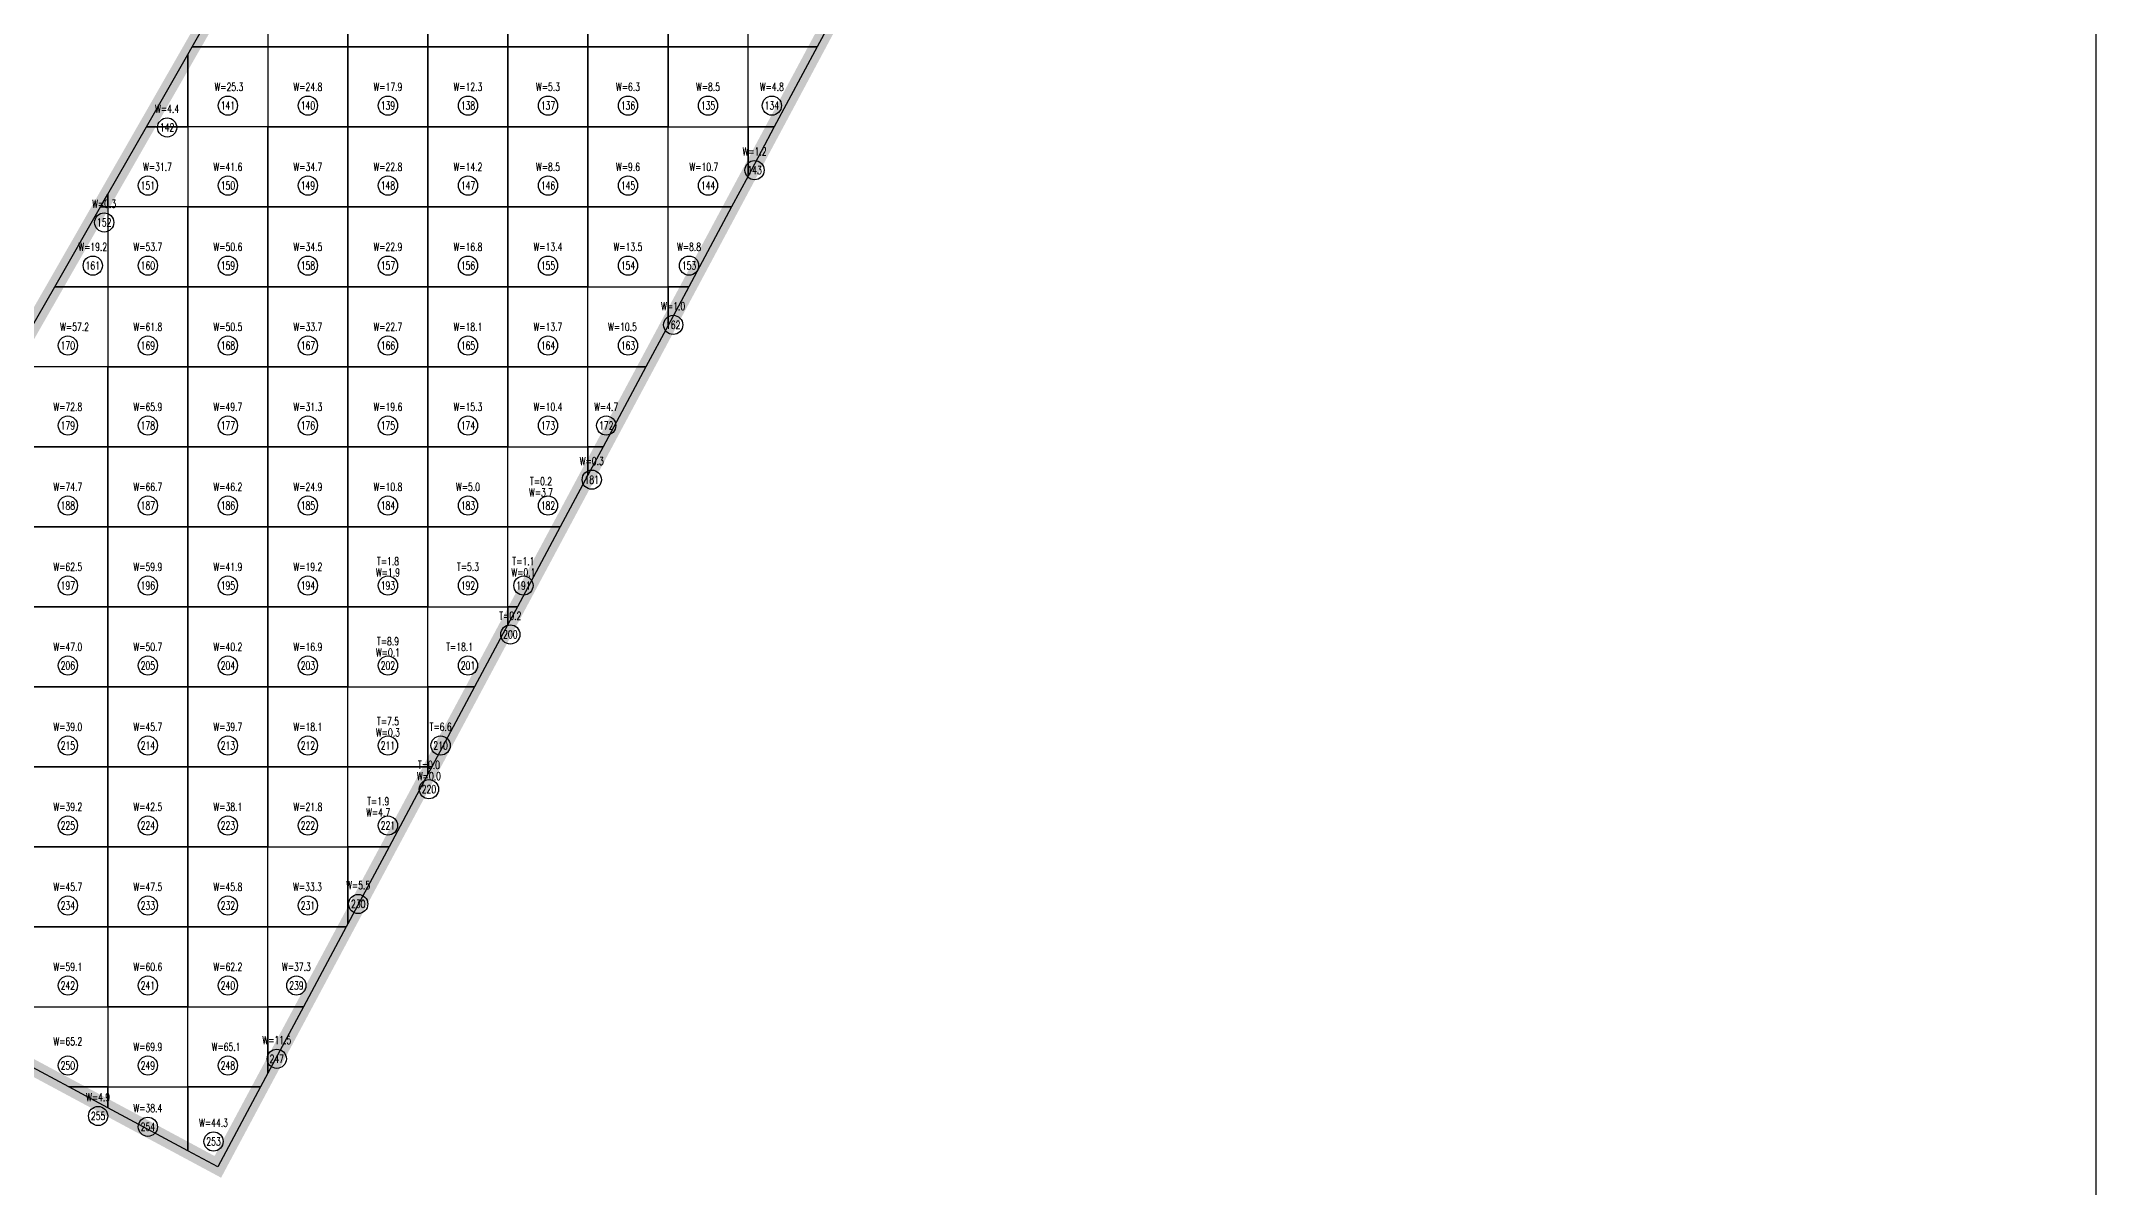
# Model space of a CAD drawing. Extents: x 4283 to 40403, y 1134 to 1764.
# Drawn here: x 27649.2 to 27734.8, y 1572.8 to 1620.6 of the extents above; entities that cross this region are included whole.
import ezdxf
from ezdxf.enums import TextEntityAlignment as Align

# ---------------------------------------------------------------- set-up
doc = ezdxf.new("R2010")
doc.units = 0
for name, color, linetype in [('tdz_1-4方格网', 2, 'Continuous'), ('tdz_1-4方格网计算', 7, 'Continuous'), ('tdz_土方计算图', 7, 'Continuous'), ('tdz_格田', 6, 'Continuous')]:
    doc.layers.add(name, color=color, linetype=linetype)
doc.styles.add('GLandNum', font='txt_____.ttf', dxfattribs={"width": 0.7, "height": 0.5})

msp = doc.modelspace()

# ---------------------------------------------------------------- linework, layer by layer
at = {"layer": 'tdz_1-4方格网', "linetype": 'Continuous'}
for points in [[(27657.424, 1623.661, 2276.023), (27658.671, 1623.661, 2275.992), (27658.671, 1620.327, 2276.535), (27655.516, 1620.327, 2276.523)], [(27658.671, 1623.661, 2275.992), (27658.671, 1620.327, 2276.535), (27662.005, 1620.327, 2275.999), (27662.005, 1623.661, 2275.861)], [(27662.005, 1623.661, 2275.861), (27662.005, 1620.327, 2275.999), (27665.338, 1620.327, 2275.791), (27665.338, 1623.661, 2275.653)], [(27665.338, 1623.661, 2275.653), (27665.338, 1620.327, 2275.791), (27668.671, 1620.327, 2275.264), (27668.671, 1623.661, 2275.377)], [(27668.671, 1623.661, 2275.377), (27668.671, 1620.327, 2275.264), (27672.005, 1620.327, 2274.793), (27672.005, 1623.661, 2274.952)], [(27672.005, 1623.661, 2274.952), (27672.005, 1620.327, 2274.793), (27675.338, 1620.327, 2274.655), (27675.338, 1623.661, 2274.64)], [(27675.338, 1623.661, 2274.64), (27675.338, 1620.327, 2274.655), (27678.671, 1620.327, 2274.243), (27678.671, 1623.661, 2274.366)], [(27681.549, 1620.327, 2273.945), (27678.671, 1620.327, 2274.243), (27678.671, 1623.661, 2274.366), (27682.005, 1623.661, 2273.689), (27682.005, 1621.179, 2273.867)], [(27655.338, 1620.017, 2276.57), (27655.338, 1616.994, 2276.909), (27653.608, 1616.994, 2277.026)], [(27655.516, 1620.327, 2276.523), (27658.671, 1620.327, 2276.535), (27658.671, 1616.994, 2277.035), (27655.338, 1616.994, 2276.909), (27655.338, 1620.017, 2276.57)], [(27658.671, 1620.327, 2276.535), (27658.671, 1616.994, 2277.035), (27662.005, 1616.994, 2276.341), (27662.005, 1620.327, 2275.999)], [(27662.005, 1620.327, 2275.999), (27662.005, 1616.994, 2276.341), (27665.338, 1616.994, 2275.779), (27665.338, 1620.327, 2275.791)], [(27665.338, 1620.327, 2275.791), (27665.338, 1616.994, 2275.779), (27668.671, 1616.994, 2275.213), (27668.671, 1620.327, 2275.264)], [(27668.671, 1620.327, 2275.264), (27668.671, 1616.994, 2275.213), (27672.005, 1616.994, 2274.769), (27672.005, 1620.327, 2274.793)], [(27672.005, 1620.327, 2274.793), (27672.005, 1616.994, 2274.769), (27675.338, 1616.994, 2274.667), (27675.338, 1620.327, 2274.655)], [(27675.338, 1620.327, 2274.655), (27675.338, 1616.994, 2274.667), (27678.671, 1616.994, 2274.29), (27678.671, 1620.327, 2274.243)], [(27678.671, 1620.327, 2274.243), (27681.549, 1620.327, 2273.945), (27679.766, 1616.994, 2274.249), (27678.671, 1616.994, 2274.29)], [(27653.608, 1616.994, 2277.026), (27655.338, 1616.994, 2276.909), (27655.338, 1613.661, 2277.763), (27652.005, 1613.661, 2277.509), (27652.005, 1614.193, 2277.449)], [(27655.338, 1616.994, 2276.909), (27655.338, 1613.661, 2277.763), (27658.671, 1613.661, 2277.062), (27658.671, 1616.994, 2277.035)], [(27658.671, 1616.994, 2277.035), (27658.671, 1613.661, 2277.062), (27662.005, 1613.661, 2276.332), (27662.005, 1616.994, 2276.341)], [(27662.005, 1616.994, 2276.341), (27662.005, 1613.661, 2276.332), (27665.338, 1613.661, 2275.786), (27665.338, 1616.994, 2275.779)], [(27665.338, 1616.994, 2275.779), (27665.338, 1613.661, 2275.786), (27668.671, 1613.661, 2275.269), (27668.671, 1616.994, 2275.213)], [(27668.671, 1616.994, 2275.213), (27668.671, 1613.661, 2275.269), (27672.005, 1613.661, 2274.928), (27672.005, 1616.994, 2274.769)], [(27672.005, 1616.994, 2274.769), (27672.005, 1613.661, 2274.928), (27675.338, 1613.661, 2274.669), (27675.338, 1616.994, 2274.667)], [(27677.983, 1613.661, 2274.554), (27675.338, 1613.661, 2274.669), (27675.338, 1616.994, 2274.667), (27678.671, 1616.994, 2274.29), (27678.671, 1614.948, 2274.436)], [(27678.671, 1616.994, 2274.29), (27679.766, 1616.994, 2274.249), (27678.671, 1614.948, 2274.436)], [(27651.7, 1613.661, 2277.529), (27652.005, 1613.661, 2277.509), (27652.005, 1610.327, 2278.135), (27649.792, 1610.327, 2278.032)], [(27652.005, 1614.193, 2277.449), (27652.005, 1613.661, 2277.509), (27651.7, 1613.661, 2277.529)], [(27652.005, 1613.661, 2277.509), (27652.005, 1610.327, 2278.135), (27655.338, 1610.327, 2277.713), (27655.338, 1613.661, 2277.763)], [(27655.338, 1613.661, 2277.763), (27655.338, 1610.327, 2277.713), (27658.671, 1610.327, 2276.983), (27658.671, 1613.661, 2277.062)], [(27658.671, 1613.661, 2277.062), (27658.671, 1610.327, 2276.983), (27662.005, 1610.327, 2276.169), (27662.005, 1613.661, 2276.332)], [(27662.005, 1613.661, 2276.332), (27662.005, 1610.327, 2276.169), (27665.338, 1610.327, 2275.757), (27665.338, 1613.661, 2275.786)], [(27665.338, 1613.661, 2275.786), (27665.338, 1610.327, 2275.757), (27668.671, 1610.327, 2275.318), (27668.671, 1613.661, 2275.269)], [(27668.671, 1613.661, 2275.269), (27668.671, 1610.327, 2275.318), (27672.005, 1610.327, 2274.983), (27672.005, 1613.661, 2274.928)], [(27672.005, 1613.661, 2274.928), (27672.005, 1610.327, 2274.983), (27675.338, 1610.327, 2274.667), (27675.338, 1613.661, 2274.669)], [(27675.338, 1613.661, 2274.669), (27677.983, 1613.661, 2274.554), (27676.2, 1610.327, 2274.667), (27675.338, 1610.327, 2274.667)], [(27649.792, 1610.327, 2278.032), (27652.005, 1610.327, 2278.135), (27652.005, 1606.994, 2278.251), (27648.671, 1606.994, 2278.54), (27648.671, 1608.369, 2278.327)], [(27652.005, 1610.327, 2278.135), (27652.005, 1606.994, 2278.251), (27655.338, 1606.994, 2277.687), (27655.338, 1610.327, 2277.713)], [(27655.338, 1610.327, 2277.713), (27655.338, 1606.994, 2277.687), (27658.671, 1606.994, 2276.929), (27658.671, 1610.327, 2276.983)], [(27658.671, 1610.327, 2276.983), (27658.671, 1606.994, 2276.929), (27662.005, 1606.994, 2276.173), (27662.005, 1610.327, 2276.169)], [(27662.005, 1610.327, 2276.169), (27662.005, 1606.994, 2276.173), (27665.338, 1606.994, 2275.719), (27665.338, 1610.327, 2275.757)], [(27665.338, 1610.327, 2275.757), (27665.338, 1606.994, 2275.719), (27668.671, 1606.994, 2275.275), (27668.671, 1610.327, 2275.318)], [(27668.671, 1610.327, 2275.318), (27668.671, 1606.994, 2275.275), (27672.005, 1606.994, 2274.761), (27672.005, 1610.327, 2274.983)], [(27674.417, 1606.994, 2274.667), (27672.005, 1606.994, 2274.761), (27672.005, 1610.327, 2274.983), (27675.338, 1610.327, 2274.667), (27675.338, 1608.717, 2274.667)], [(27675.338, 1610.327, 2274.667), (27676.2, 1610.327, 2274.667), (27675.338, 1608.717, 2274.667)], [(27648.671, 1606.994, 2278.54), (27648.671, 1603.661, 2278.775), (27652.005, 1603.661, 2278.451), (27652.005, 1606.994, 2278.251)], [(27652.005, 1606.994, 2278.251), (27652.005, 1603.661, 2278.451), (27655.338, 1603.661, 2277.63), (27655.338, 1606.994, 2277.687)], [(27655.338, 1606.994, 2277.687), (27655.338, 1603.661, 2277.63), (27658.671, 1603.661, 2276.783), (27658.671, 1606.994, 2276.929)], [(27658.671, 1606.994, 2276.929), (27658.671, 1603.661, 2276.783), (27662.005, 1603.661, 2275.91), (27662.005, 1606.994, 2276.173)], [(27662.005, 1606.994, 2276.173), (27662.005, 1603.661, 2275.91), (27665.338, 1603.661, 2275.491), (27665.338, 1606.994, 2275.719)], [(27665.338, 1606.994, 2275.719), (27665.338, 1603.661, 2275.491), (27668.671, 1603.661, 2275.081), (27668.671, 1606.994, 2275.275)], [(27668.671, 1606.994, 2275.275), (27668.671, 1603.661, 2275.081), (27672.005, 1603.661, 2274.667), (27672.005, 1606.994, 2274.761)], [(27672.005, 1606.994, 2274.761), (27674.417, 1606.994, 2274.667), (27672.633, 1603.661, 2274.667), (27672.005, 1603.661, 2274.667)], [(27648.671, 1603.661, 2278.775), (27648.671, 1600.327, 2278.437), (27652.005, 1600.327, 2278.355), (27652.005, 1603.661, 2278.451)], [(27652.005, 1603.661, 2278.451), (27652.005, 1600.327, 2278.355), (27655.338, 1600.327, 2277.47), (27655.338, 1603.661, 2277.63)], [(27655.338, 1603.661, 2277.63), (27655.338, 1600.327, 2277.47), (27658.671, 1600.327, 2276.566), (27658.671, 1603.661, 2276.783)], [(27658.671, 1603.661, 2276.783), (27658.671, 1600.327, 2276.566), (27662.005, 1600.327, 2275.659), (27662.005, 1603.661, 2275.91)], [(27662.005, 1603.661, 2275.91), (27662.005, 1600.327, 2275.659), (27665.338, 1600.327, 2275.087), (27665.338, 1603.661, 2275.491)], [(27665.338, 1603.661, 2275.491), (27665.338, 1600.327, 2275.087), (27668.671, 1600.327, 2274.731), (27668.671, 1603.661, 2275.081)], [(27670.85, 1600.327, 2274.667), (27668.671, 1600.327, 2274.731), (27668.671, 1603.661, 2275.081), (27672.005, 1603.661, 2274.667), (27672.005, 1602.485, 2274.667)], [(27672.005, 1603.661, 2274.667), (27672.633, 1603.661, 2274.667), (27672.005, 1602.485, 2274.667)], [(27648.671, 1600.327, 2278.437), (27648.671, 1596.994, 2277.879), (27652.005, 1596.994, 2277.847), (27652.005, 1600.327, 2278.355)], [(27652.005, 1600.327, 2278.355), (27652.005, 1596.994, 2277.847), (27655.338, 1596.994, 2277.308), (27655.338, 1600.327, 2277.47)], [(27655.338, 1600.327, 2277.47), (27655.338, 1596.994, 2277.308), (27658.671, 1596.994, 2276.451), (27658.671, 1600.327, 2276.566)], [(27658.671, 1600.327, 2276.566), (27658.671, 1596.994, 2276.451), (27662.005, 1596.994, 2275.433), (27662.005, 1600.327, 2275.659)], [(27662.005, 1600.327, 2275.659), (27662.005, 1596.994, 2275.433), (27665.338, 1596.994, 2274.637), (27665.338, 1600.327, 2275.087)], [(27665.338, 1600.327, 2275.087), (27665.338, 1596.994, 2274.637), (27668.671, 1596.994, 2274.379), (27668.671, 1600.327, 2274.731)], [(27668.671, 1600.327, 2274.731), (27670.85, 1600.327, 2274.667), (27669.067, 1596.994, 2274.393), (27668.671, 1596.994, 2274.379)], [(27648.671, 1596.994, 2277.879), (27648.671, 1593.661, 2277.479), (27652.005, 1593.661, 2277.461), (27652.005, 1596.994, 2277.847)], [(27652.005, 1596.994, 2277.847), (27652.005, 1593.661, 2277.461), (27655.338, 1593.661, 2277.176), (27655.338, 1596.994, 2277.308)], [(27655.338, 1596.994, 2277.308), (27655.338, 1593.661, 2277.176), (27658.671, 1593.661, 2276.471), (27658.671, 1596.994, 2276.451)], [(27658.671, 1596.994, 2276.451), (27658.671, 1593.661, 2276.471), (27662.005, 1593.661, 2275.306), (27662.005, 1596.994, 2275.433)], [(27662.005, 1596.994, 2275.433), (27662.005, 1593.661, 2275.306), (27665.338, 1593.661, 2274.263), (27665.338, 1596.994, 2274.637)], [(27667.284, 1593.661, 2274.074), (27665.338, 1593.661, 2274.263), (27665.338, 1596.994, 2274.637), (27668.671, 1596.994, 2274.379), (27668.671, 1596.254, 2274.322)], [(27668.671, 1596.994, 2274.379), (27669.067, 1596.994, 2274.393), (27668.671, 1596.254, 2274.322)], [(27648.671, 1593.661, 2277.479), (27648.671, 1590.327, 2277.334), (27652.005, 1590.327, 2277.333), (27652.005, 1593.661, 2277.461)], [(27652.005, 1593.661, 2277.461), (27652.005, 1590.327, 2277.333), (27655.338, 1590.327, 2277.087), (27655.338, 1593.661, 2277.176)], [(27655.338, 1593.661, 2277.176), (27655.338, 1590.327, 2277.087), (27658.671, 1590.327, 2276.419), (27658.671, 1593.661, 2276.471)], [(27658.671, 1593.661, 2276.471), (27658.671, 1590.327, 2276.419), (27662.005, 1590.327, 2275.389), (27662.005, 1593.661, 2275.306)], [(27662.005, 1590.327, 2275.389), (27662.005, 1593.661, 2275.306), (27665.338, 1593.661, 2274.263), (27665.338, 1590.327, 2274.621)], [(27665.338, 1593.661, 2274.263), (27667.284, 1593.661, 2274.074), (27665.501, 1590.327, 2274.604), (27665.338, 1590.327, 2274.621)], [(27648.671, 1590.327, 2277.334), (27648.671, 1586.994, 2277.553), (27652.005, 1586.994, 2277.203), (27652.005, 1590.327, 2277.333)], [(27652.005, 1590.327, 2277.333), (27652.005, 1586.994, 2277.203), (27655.338, 1586.994, 2276.889), (27655.338, 1590.327, 2277.087)], [(27655.338, 1590.327, 2277.087), (27655.338, 1586.994, 2276.889), (27658.671, 1586.994, 2276.379), (27658.671, 1590.327, 2276.419)], [(27658.671, 1590.327, 2276.419), (27658.671, 1586.994, 2276.379), (27662.005, 1586.994, 2275.587), (27662.005, 1590.327, 2275.389)], [(27663.718, 1586.994, 2275.405), (27662.005, 1586.994, 2275.587), (27662.005, 1590.327, 2275.389), (27665.338, 1590.327, 2274.621), (27665.338, 1590.023, 2274.677)], [(27665.338, 1590.327, 2274.621), (27665.501, 1590.327, 2274.604), (27665.338, 1590.023, 2274.677)], [(27648.671, 1586.994, 2277.553), (27648.671, 1583.661, 2277.643), (27652.005, 1583.661, 2277.521), (27652.005, 1586.994, 2277.203)], [(27652.005, 1586.994, 2277.203), (27652.005, 1583.661, 2277.521), (27655.338, 1583.661, 2277.225), (27655.338, 1586.994, 2276.889)], [(27655.338, 1586.994, 2276.889), (27655.338, 1583.661, 2277.225), (27658.671, 1583.661, 2276.91), (27658.671, 1586.994, 2276.379)], [(27661.935, 1583.661, 2276.13), (27658.671, 1583.661, 2276.91), (27658.671, 1586.994, 2276.379), (27662.005, 1586.994, 2275.587), (27662.005, 1583.792, 2276.111)], [(27662.005, 1586.994, 2275.587), (27663.718, 1586.994, 2275.405), (27662.005, 1583.792, 2276.111)], [(27648.671, 1583.661, 2277.643), (27648.671, 1580.327, 2278.133), (27652.005, 1580.327, 2277.845), (27652.005, 1583.661, 2277.521)], [(27652.005, 1583.661, 2277.521), (27652.005, 1580.327, 2277.845), (27655.338, 1580.327, 2277.452), (27655.338, 1583.661, 2277.225)], [(27655.338, 1583.661, 2277.225), (27655.338, 1580.327, 2277.452), (27658.671, 1580.327, 2277.363), (27658.671, 1583.661, 2276.91)], [(27658.671, 1583.661, 2276.91), (27661.935, 1583.661, 2276.13), (27660.152, 1580.327, 2276.61), (27658.671, 1580.327, 2277.363)], [(27648.671, 1577.912, 2278.389), (27648.671, 1580.327, 2278.133), (27652.005, 1580.327, 2277.845), (27652.005, 1576.994, 2277.951), (27650.379, 1576.994, 2278.212)], [(27652.005, 1580.327, 2277.845), (27652.005, 1576.994, 2277.951), (27655.338, 1576.994, 2277.584), (27655.338, 1580.327, 2277.452)], [(27658.368, 1576.994, 2277.09), (27655.338, 1576.994, 2277.584), (27655.338, 1580.327, 2277.452), (27658.671, 1580.327, 2277.363), (27658.671, 1577.561, 2277.008)], [(27658.671, 1580.327, 2277.363), (27660.152, 1580.327, 2276.61), (27658.671, 1577.561, 2277.008)], [(27650.379, 1576.994, 2278.212), (27652.005, 1576.994, 2277.951), (27652.005, 1576.121, 2278.044)], [(27652.005, 1576.121, 2278.044), (27652.005, 1576.994, 2277.951), (27655.338, 1576.994, 2277.584), (27655.338, 1574.331, 2277.699)], [(27655.338, 1576.994, 2277.584), (27658.368, 1576.994, 2277.09), (27656.585, 1573.661, 2277.569), (27655.338, 1574.331, 2277.699)]]:
    msp.add_polyline3d(points, close=True, dxfattribs=at)
at = {"layer": 'tdz_1-4方格网计算', "color": 7}
for centre in [(27657.005, 1617.883), (27660.338, 1617.883), (27663.671, 1617.883), (27667.005, 1617.883), (27670.338, 1617.883), (27673.671, 1617.883), (27677.005, 1617.883), (27679.665, 1617.883), (27654.473, 1616.972), (27678.945, 1615.193), (27653.671, 1614.55), (27657.005, 1614.55), (27660.338, 1614.55), (27663.671, 1614.55), (27667.005, 1614.55), (27670.338, 1614.55), (27673.671, 1614.55), (27677.005, 1614.55), (27651.852, 1613.016), (27651.375, 1611.216), (27653.671, 1611.216), (27657.005, 1611.216), (27660.338, 1611.216), (27663.671, 1611.216), (27667.005, 1611.216), (27670.338, 1611.216), (27673.671, 1611.216), (27676.215, 1611.216), (27675.554, 1608.744), (27650.338, 1607.883), (27653.671, 1607.883), (27657.005, 1607.883), (27660.338, 1607.883), (27663.671, 1607.883), (27667.005, 1607.883), (27670.338, 1607.883), (27673.671, 1607.883), (27650.338, 1604.55), (27653.671, 1604.55), (27657.005, 1604.55), (27660.338, 1604.55), (27663.671, 1604.55), (27667.005, 1604.55), (27670.338, 1604.55), (27672.765, 1604.55), (27672.162, 1602.295), (27650.338, 1601.216), (27653.671, 1601.216), (27657.005, 1601.216), (27660.338, 1601.216), (27663.671, 1601.216), (27667.005, 1601.216), (27670.338, 1601.216), (27650.338, 1597.883), (27653.671, 1597.883), (27657.005, 1597.883), (27660.338, 1597.883), (27663.671, 1597.883), (27667.005, 1597.883), (27669.315, 1597.883), (27668.77, 1595.846), (27650.338, 1594.55), (27653.671, 1594.55), (27657.005, 1594.55), (27660.338, 1594.55), (27663.671, 1594.55), (27667.005, 1594.55), (27650.338, 1591.216), (27653.671, 1591.216), (27657.005, 1591.216), (27660.338, 1591.216), (27663.671, 1591.216), (27665.865, 1591.216), (27665.379, 1589.397), (27650.338, 1587.883), (27653.671, 1587.883), (27657.005, 1587.883), (27660.338, 1587.883), (27663.671, 1587.883), (27650.338, 1584.55), (27653.671, 1584.55), (27657.005, 1584.55), (27660.338, 1584.55), (27662.433, 1584.615), (27650.338, 1581.216), (27653.671, 1581.216), (27657.005, 1581.216), (27659.857, 1581.216), (27659.041, 1578.166), (27650.338, 1577.883), (27653.671, 1577.883), (27657.005, 1577.883), (27651.598, 1575.78), (27653.671, 1575.332), (27656.407, 1574.717)]:
    msp.add_circle(centre, 0.4, dxfattribs=at)
at = {"layer": 'tdz_土方计算图', "linetype": 'Continuous'}
msp.add_lwpolyline([(27734.82, 1672.357), (27734.82, 1512.357)], dxfattribs=at)
at = {"layer": 'tdz_格田', "linetype": 'Continuous', "const_width": 0.667}
msp.add_lwpolyline([(27656.585, 1573.661), (27635.338, 1585.073), (27684.549, 1671.053), (27704.302, 1662.861), (27656.585, 1573.661)], close=True, dxfattribs=at)

# ---------------------------------------------------------------- texts
at = {"layer": 'tdz_1-4方格网计算', "color": 173, "style": 'GLandNum', "width": 0.7}
for s, p in [('W=25.3', (27657.049, 1618.661)), ('W=24.8', (27660.338, 1618.661)), ('W=17.9', (27663.671, 1618.661)), ('W=12.3', (27667.005, 1618.661)), ('W=5.3', (27670.338, 1618.661)), ('W=6.3', (27673.671, 1618.661)), ('W=8.5', (27677.005, 1618.661)), ('W=4.8', (27679.665, 1618.661)), ('W=4.4', (27654.473, 1617.75)), ('W=1.2', (27678.945, 1615.971)), ('W=31.7', (27654.072, 1615.327)), ('W=41.6', (27657.005, 1615.327)), ('W=34.7', (27660.338, 1615.327)), ('W=22.8', (27663.671, 1615.327)), ('W=14.2', (27667.005, 1615.327)), ('W=8.5', (27670.338, 1615.327)), ('W=9.6', (27673.671, 1615.327)), ('W=10.7', (27676.833, 1615.327)), ('W=0.3', (27651.852, 1613.794)), ('W=19.2', (27651.375, 1611.994)), ('W=53.7', (27653.671, 1611.994)), ('W=50.6', (27657.005, 1611.994)), ('W=34.5', (27660.338, 1611.994)), ('W=22.9', (27663.671, 1611.994)), ('W=16.8', (27667.005, 1611.994)), ('W=13.4', (27670.338, 1611.994)), ('W=13.5', (27673.671, 1611.994)), ('W=8.8', (27676.215, 1611.994)), ('W=1.0', (27675.554, 1609.522)), ('W=57.2', (27650.618, 1608.661)), ('W=61.8', (27653.671, 1608.661)), ('W=50.5', (27657.005, 1608.661)), ('W=33.7', (27660.338, 1608.661)), ('W=22.7', (27663.671, 1608.661)), ('W=18.1', (27667.005, 1608.661)), ('W=13.7', (27670.338, 1608.661)), ('W=10.5', (27673.441, 1608.661)), ('W=72.8', (27650.338, 1605.327)), ('W=65.9', (27653.671, 1605.327)), ('W=49.7', (27657.005, 1605.327)), ('W=31.3', (27660.338, 1605.327)), ('W=19.6', (27663.671, 1605.327)), ('W=15.3', (27667.005, 1605.327)), ('W=10.4', (27670.338, 1605.327)), ('W=4.7', (27672.765, 1605.327)), ('W=0.3', (27672.162, 1603.073)), ('W=74.7', (27650.338, 1601.994)), ('W=66.7', (27653.671, 1601.994)), ('W=46.2', (27657.005, 1601.994)), ('W=24.9', (27660.338, 1601.994)), ('W=10.8', (27663.671, 1601.994)), ('W=5.0', (27667.005, 1601.994)), ('W=3.7', (27670.049, 1601.761)), ('W=62.5', (27650.338, 1598.661)), ('W=59.9', (27653.671, 1598.661)), ('W=41.9', (27657.005, 1598.661)), ('W=19.2', (27660.338, 1598.661)), ('W=1.9', (27663.671, 1598.427)), ('W=0.1', (27669.315, 1598.427)), ('W=47.0', (27650.338, 1595.327)), ('W=50.7', (27653.671, 1595.327)), ('W=40.2', (27657.005, 1595.327)), ('W=16.9', (27660.338, 1595.327)), ('W=0.1', (27663.671, 1595.094)), ('W=39.0', (27650.338, 1591.994)), ('W=45.7', (27653.671, 1591.994)), ('W=39.7', (27657.005, 1591.994)), ('W=18.1', (27660.338, 1591.994)), ('W=0.3', (27663.671, 1591.761)), ('W=0.0', (27665.379, 1589.942)), ('W=39.2', (27650.338, 1588.661)), ('W=42.5', (27653.671, 1588.661)), ('W=38.1', (27657.005, 1588.661)), ('W=21.8', (27660.338, 1588.661)), ('W=4.7', (27663.266, 1588.427)), ('W=45.7', (27650.338, 1585.327)), ('W=47.5', (27653.671, 1585.327)), ('W=45.8', (27657.005, 1585.327)), ('W=33.3', (27660.321, 1585.327)), ('W=5.5', (27662.433, 1585.393)), ('W=59.1', (27650.338, 1581.994)), ('W=60.6', (27653.671, 1581.994)), ('W=62.2', (27657.005, 1581.994)), ('W=37.3', (27659.857, 1581.994)), ('W=65.2', (27650.338, 1578.89)), ('W=69.9', (27653.671, 1578.661)), ('W=65.1', (27656.929, 1578.661)), ('W=11.5', (27659.041, 1578.944)), ('W=4.9', (27651.598, 1576.558)), ('W=38.4', (27653.671, 1576.11)), ('W=44.3', (27656.407, 1575.495))]:
    msp.add_text(s, height=0.3333, dxfattribs=at).set_placement(p, align=Align.MIDDLE_CENTER)
at = {"layer": 'tdz_1-4方格网计算', "color": 7, "style": 'GLandNum', "width": 0.7}
for s, p in [('141', (27657.005, 1617.883)), ('140', (27660.338, 1617.883)), ('139', (27663.671, 1617.883)), ('138', (27667.005, 1617.883)), ('137', (27670.338, 1617.883)), ('136', (27673.671, 1617.883)), ('135', (27677.005, 1617.883)), ('134', (27679.665, 1617.883)), ('142', (27654.473, 1616.972)), ('143', (27678.945, 1615.193)), ('151', (27653.671, 1614.55)), ('150', (27657.005, 1614.55)), ('149', (27660.338, 1614.55)), ('148', (27663.671, 1614.55)), ('147', (27667.005, 1614.55)), ('146', (27670.338, 1614.55)), ('145', (27673.671, 1614.55)), ('144', (27677.005, 1614.55)), ('152', (27651.852, 1613.016)), ('161', (27651.375, 1611.216)), ('160', (27653.671, 1611.216)), ('159', (27657.005, 1611.216)), ('158', (27660.338, 1611.216)), ('157', (27663.671, 1611.216)), ('156', (27667.005, 1611.216)), ('155', (27670.338, 1611.216)), ('154', (27673.671, 1611.216)), ('153', (27676.215, 1611.216)), ('162', (27675.554, 1608.744)), ('170', (27650.338, 1607.883)), ('169', (27653.671, 1607.883)), ('168', (27657.005, 1607.883)), ('167', (27660.338, 1607.883)), ('166', (27663.671, 1607.883)), ('165', (27667.005, 1607.883)), ('164', (27670.338, 1607.883)), ('163', (27673.671, 1607.883)), ('179', (27650.338, 1604.55)), ('178', (27653.671, 1604.55)), ('177', (27657.005, 1604.55)), ('176', (27660.338, 1604.55)), ('175', (27663.671, 1604.55)), ('174', (27667.005, 1604.55)), ('173', (27670.338, 1604.55)), ('172', (27672.765, 1604.55)), ('181', (27672.162, 1602.295)), ('188', (27650.338, 1601.216)), ('187', (27653.671, 1601.216)), ('186', (27657.005, 1601.216)), ('185', (27660.338, 1601.216)), ('184', (27663.671, 1601.216)), ('183', (27667.005, 1601.216)), ('182', (27670.338, 1601.216)), ('197', (27650.338, 1597.883)), ('196', (27653.671, 1597.883)), ('195', (27657.005, 1597.883)), ('194', (27660.338, 1597.883)), ('193', (27663.671, 1597.883)), ('192', (27667.005, 1597.883)), ('191', (27669.315, 1597.883)), ('200', (27668.77, 1595.846)), ('206', (27650.338, 1594.55)), ('205', (27653.671, 1594.55)), ('204', (27657.005, 1594.55)), ('203', (27660.338, 1594.55)), ('202', (27663.671, 1594.55)), ('201', (27667.005, 1594.55)), ('215', (27650.338, 1591.216)), ('214', (27653.671, 1591.216)), ('213', (27657.005, 1591.216)), ('212', (27660.338, 1591.216)), ('211', (27663.671, 1591.216)), ('210', (27665.865, 1591.216)), ('220', (27665.379, 1589.397)), ('225', (27650.338, 1587.883)), ('224', (27653.671, 1587.883)), ('223', (27657.005, 1587.883)), ('222', (27660.338, 1587.883)), ('221', (27663.671, 1587.883)), ('234', (27650.338, 1584.55)), ('233', (27653.671, 1584.55)), ('232', (27657.005, 1584.55)), ('231', (27660.338, 1584.55)), ('230', (27662.433, 1584.615)), ('242', (27650.338, 1581.216)), ('241', (27653.671, 1581.216)), ('240', (27657.005, 1581.216)), ('239', (27659.857, 1581.216)), ('250', (27650.338, 1577.883)), ('249', (27653.671, 1577.883)), ('248', (27657.005, 1577.883)), ('247', (27659.041, 1578.166)), ('255', (27651.598, 1575.78)), ('254', (27653.671, 1575.332)), ('253', (27656.407, 1574.717))]:
    msp.add_text(s, height=0.3333, dxfattribs=at).set_placement(p, align=Align.MIDDLE_CENTER)
at = {"layer": 'tdz_1-4方格网计算', "color": 2, "style": 'GLandNum', "width": 0.7}
for s, p in [('T=0.2', (27670.049, 1602.227)), ('T=1.8', (27663.671, 1598.894)), ('T=1.1', (27669.315, 1598.894)), ('T=5.3', (27667.005, 1598.661)), ('T=0.2', (27668.77, 1596.624)), ('T=8.9', (27663.671, 1595.561)), ('T=18.1', (27666.658, 1595.327)), ('T=7.5', (27663.671, 1592.227)), ('T=6.6', (27665.865, 1591.994)), ('T=0.0', (27665.379, 1590.409)), ('T=1.9', (27663.266, 1588.894))]:
    msp.add_text(s, height=0.3333, dxfattribs=at).set_placement(p, align=Align.MIDDLE_CENTER)

doc.saveas('drawing.dxf')
